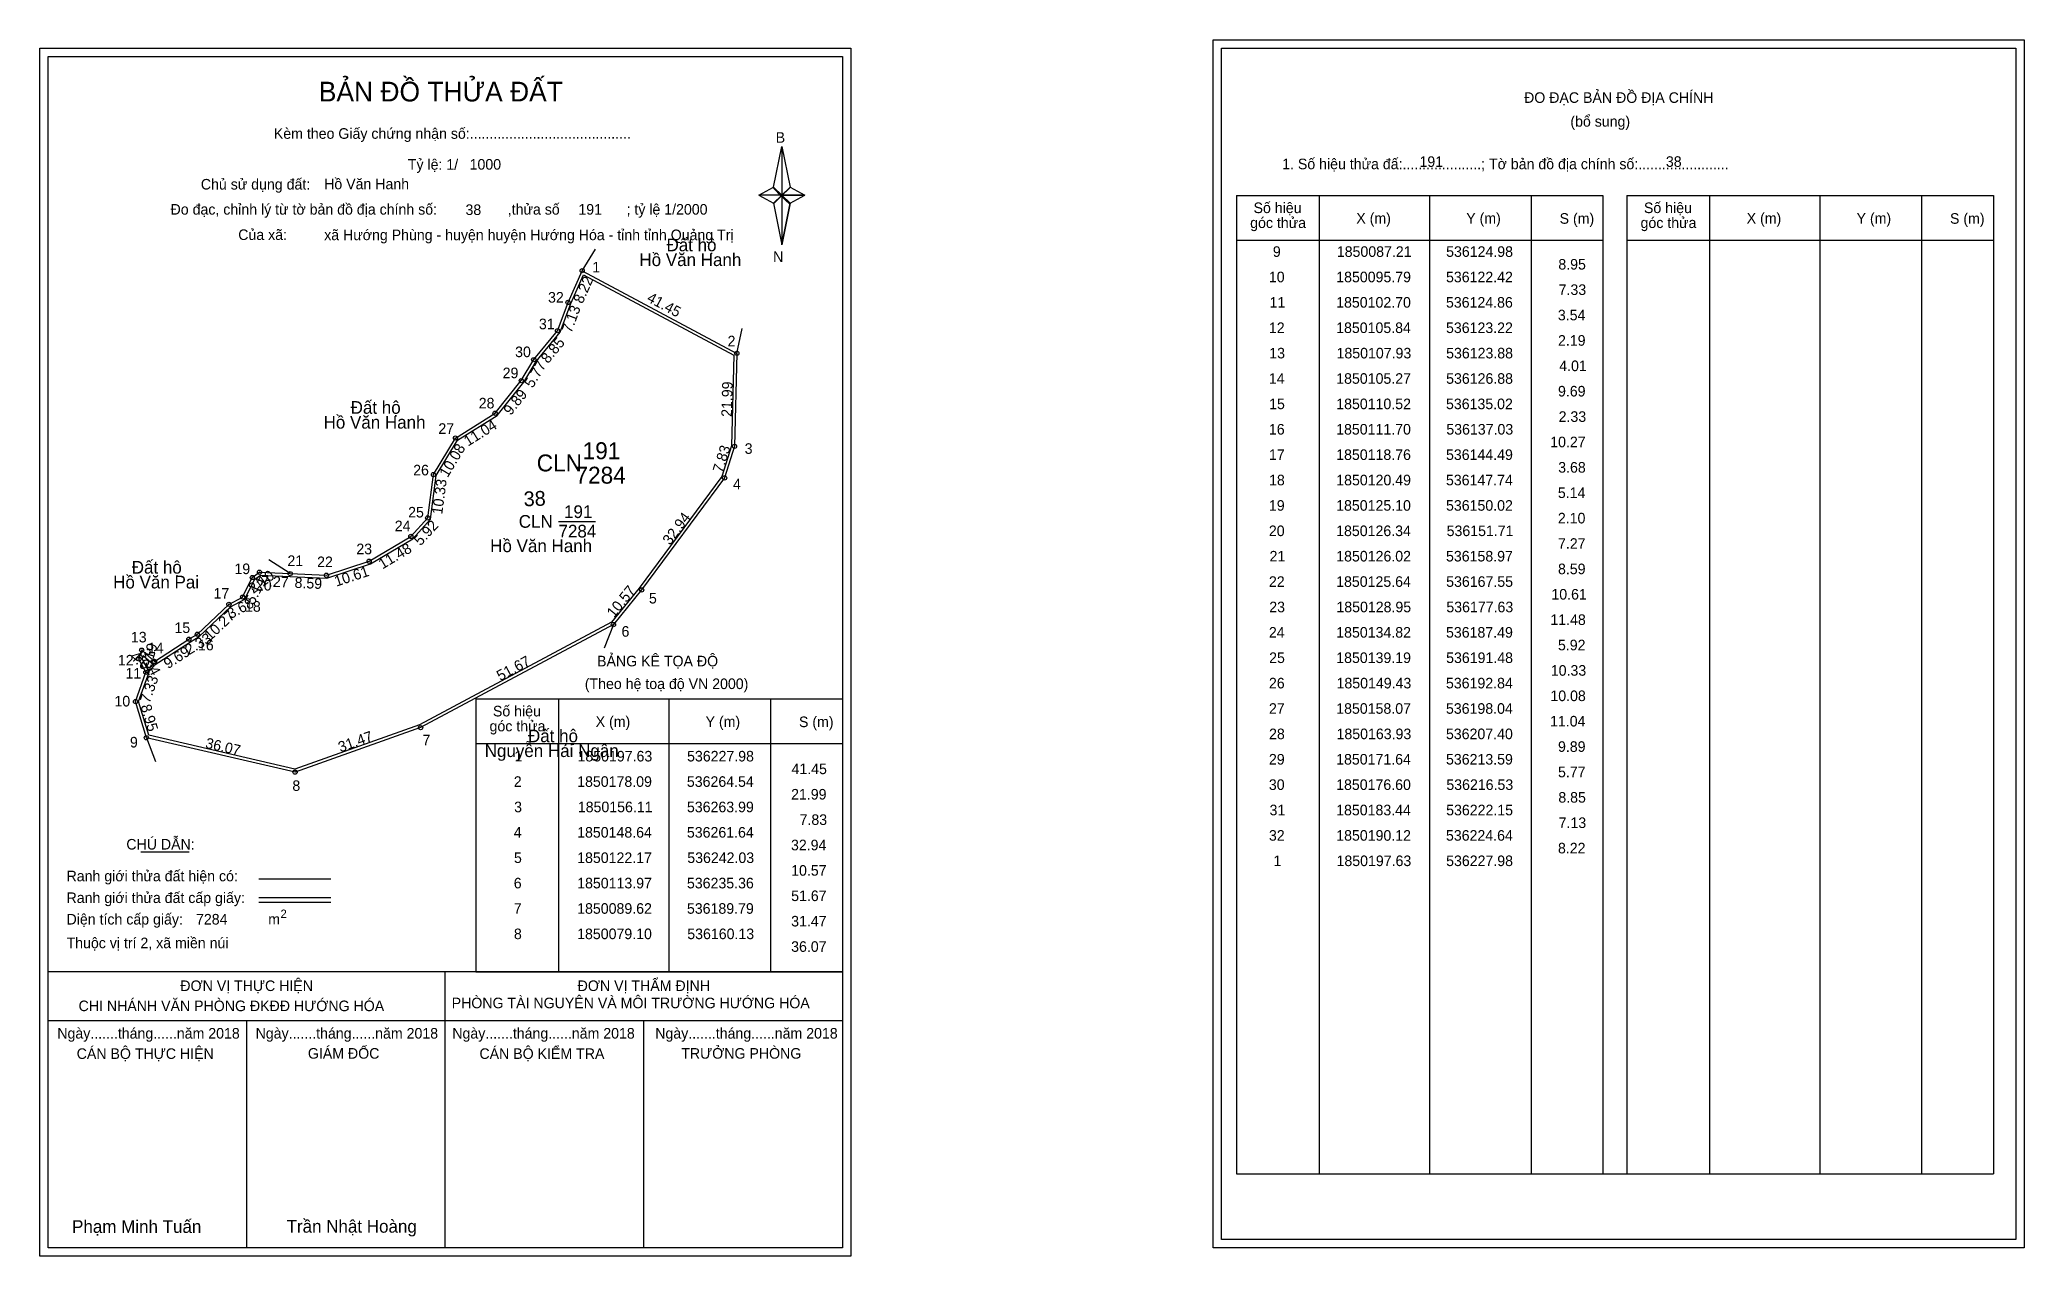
# Model space of a CAD drawing. Extents: x 536100 to 536569, y 1849965 to 1850252.
import ezdxf

# ---------------------------------------------------------------- set-up
doc = ezdxf.new("R2010")
doc.units = 0
for name, color, linetype in [('Level 1', 7, 'Continuous'), ('Level 10', 7, 'Continuous'), ('Level 11', 7, 'Continuous'), ('Level 13', 7, 'Continuous'), ('Level 2', 7, 'Continuous'), ('Level 27', 7, 'Continuous'), ('Level 3', 7, 'Continuous'), ('Level 36', 7, 'Continuous'), ('Level 4', 7, 'Continuous'), ('Level 49', 7, 'Continuous'), ('Level 5', 7, 'Continuous'), ('Level 53', 7, 'Continuous'), ('Level 55', 7, 'Continuous'), ('Level 6', 7, 'Continuous'), ('Level 63', 7, 'Continuous'), ('Level 7', 7, 'Continuous'), ('Level 9', 7, 'Continuous')]:
    doc.layers.add(name, color=color, linetype=linetype)

msp = doc.modelspace()

# ---------------------------------------------------------------- linework, layer by layer
at = {"layer": 'Level 1'}
for p, q in [((536379.1, 1850250.23), (536379.1, 1850250.23)), ((536101.78, 1850248.23), (536101.78, 1850248.23)), ((536273.2, 1850217.35), (536275.17, 1850226.99)), ((536275.17, 1850226.99), (536275.17, 1850215.46)), ((536275.17, 1850226.99), (536277.13, 1850217.35)), ((536269.75, 1850215.46), (536273.2, 1850217.35)), ((536273.2, 1850217.35), (536275.17, 1850215.46)), ((536275.02, 1850215.24), (536273.2, 1850217.13)), ((536276.99, 1850217.13), (536275.02, 1850215.24)), ((536275.02, 1850215.24), (536276.99, 1850217.13)), ((536277.13, 1850217.35), (536275.17, 1850215.46)), ((536275.17, 1850215.46), (536273.2, 1850213.62)), ((536275.02, 1850215.24), (536273.2, 1850213.4)), ((536273.2, 1850213.4), (536275.02, 1850215.24)), ((536273.2, 1850213.62), (536275.17, 1850203.76)), ((536276.99, 1850213.4), (536275.02, 1850215.24)), ((536275.17, 1850215.46), (536275.17, 1850203.76)), ((536275.17, 1850215.46), (536280.58, 1850215.46)), ((536275.17, 1850215.46), (536277.13, 1850213.62)), ((536277.13, 1850213.62), (536275.17, 1850203.76)), ((536277.13, 1850213.62), (536280.58, 1850215.46)), ((536382.63, 1850215.37), (536469.23, 1850215.37)), ((536402.22, 1849984.11), (536402.22, 1850215.37)), ((536428.29, 1849984.11), (536428.29, 1850215.37)), ((536452.27, 1850215.37), (536452.27, 1849984.11)), ((536469.23, 1850215.37), (536469.23, 1849984.11)), ((536474.89, 1850215.37), (536561.49, 1850215.37)), ((536494.48, 1849984.11), (536494.48, 1850215.37)), ((536520.55, 1849984.11), (536520.55, 1850215.37)), ((536544.52, 1850215.37), (536544.52, 1849984.11)), ((536561.49, 1850215.37), (536561.49, 1849984.11)), ((536382.63, 1850204.85), (536469.23, 1850204.85)), ((536474.89, 1850204.85), (536561.49, 1850204.85)), ((536202.87, 1850096.4), (536289.47, 1850096.4)), ((536222.46, 1850031.88), (536222.46, 1850096.4)), ((536248.53, 1850031.88), (536248.53, 1850096.4)), ((536272.5, 1850096.4), (536272.5, 1850031.88)), ((536202.87, 1850085.87), (536289.47, 1850085.87)), ((536123.69, 1850060.29), (536135.1, 1850060.29)), ((536151.56, 1850053.89), (536168.57, 1850053.89)), ((536151.56, 1850049.44), (536168.57, 1850049.44)), ((536151.56, 1850048.35), (536168.57, 1850048.35)), ((536208.6, 1850031.88), (536101.77, 1850031.88)), ((536289.47, 1850031.88), (536184.63, 1850031.88)), ((536195.62, 1849966.65), (536195.62, 1850031.88)), ((536202.87, 1850031.87), (536289.47, 1850031.87)), ((536289.47, 1850020.33), (536101.77, 1850020.33)), ((536148.7, 1849966.65), (536148.7, 1850020.33)), ((536242.55, 1849966.65), (536242.55, 1850020.33)), ((536382.63, 1849984.11), (536561.49, 1849984.11)), ((536566.8, 1849968.65), (536566.8, 1849968.65)), ((536289.47, 1849966.65), (536289.47, 1849966.65))]:
    msp.add_line(p, q, dxfattribs=at)
for points in [[(536273.2, 1850217.35), (536275.17, 1850226.99), (536275.17, 1850215.46)], [(536275.17, 1850215.46), (536277.13, 1850217.35), (536280.58, 1850215.46)], [(536269.75, 1850215.46), (536273.2, 1850213.62), (536275.17, 1850215.46)], [(536275.17, 1850215.46), (536275.17, 1850203.76), (536277.13, 1850213.62)]]:
    msp.add_lwpolyline(points, close=True, dxfattribs=at)
at = {"layer": 'Level 10'}
for p, q in [((536261.64, 1850148.64), (536242.03, 1850122.17)), ((536191.48, 1850139.19), (536187.49, 1850134.82)), ((536135.02, 1850110.52), (536137.03, 1850111.7))]:
    msp.add_line(p, q, dxfattribs=at)
for points in [[(536124.98, 1850087.21), (536122.42, 1850095.79), (536124.86, 1850102.7), (536123.22, 1850105.84), (536123.88, 1850107.93), (536126.88, 1850105.27), (536135.02, 1850110.52), (536137.03, 1850111.7), (536144.49, 1850118.76), (536147.74, 1850120.49), (536150.02, 1850125.1), (536151.71, 1850126.34), (536158.97, 1850126.02), (536167.55, 1850125.64), (536177.63, 1850128.95), (536187.49, 1850134.82), (536191.48, 1850139.19), (536192.84, 1850149.43), (536198.04, 1850158.07), (536207.4, 1850163.93), (536213.59, 1850171.64), (536216.53, 1850176.6), (536222.15, 1850183.44), (536224.64, 1850190.12), (536227.98, 1850197.63), (536264.54, 1850178.09), (536263.99, 1850156.11), (536261.64, 1850148.64), (536242.03, 1850122.17), (536235.36, 1850113.97), (536189.79, 1850089.62), (536160.13, 1850079.1)], [(536125.53, 1850087.8), (536123.16, 1850095.77), (536125.62, 1850102.75), (536123.98, 1850105.91), (536124.22, 1850106.69), (536126.81, 1850104.39), (536135.39, 1850109.92), (536137.45, 1850111.14), (536144.9, 1850118.19), (536148.27, 1850119.98), (536150.57, 1850124.64), (536151.93, 1850125.63), (536158.94, 1850125.32), (536167.65, 1850124.94), (536177.92, 1850128.31), (536187.94, 1850134.27), (536192.14, 1850138.88), (536193.51, 1850149.19), (536198.55, 1850157.57), (536207.87, 1850163.4), (536214.17, 1850171.24), (536217.1, 1850176.2), (536222.77, 1850183.09), (536225.29, 1850189.86), (536228.31, 1850196.66), (536263.83, 1850177.68), (536263.29, 1850156.23), (536261.01, 1850148.96), (536241.48, 1850122.6), (536234.91, 1850114.52), (536189.51, 1850090.26), (536160.09, 1850079.83)]]:
    msp.add_lwpolyline(points, close=True, dxfattribs=at)
at = {"layer": 'Level 11'}
for centre in [(536227.98, 1850197.63), (536224.64, 1850190.12), (536222.15, 1850183.44), (536264.54, 1850178.09), (536216.53, 1850176.6), (536213.59, 1850171.64), (536207.4, 1850163.93), (536198.04, 1850158.07), (536263.99, 1850156.11), (536192.84, 1850149.43), (536261.64, 1850148.64), (536191.48, 1850139.19), (536187.49, 1850134.82), (536151.71, 1850126.34), (536177.63, 1850128.95), (536150.02, 1850125.1), (536158.97, 1850126.02), (536167.55, 1850125.64), (536242.03, 1850122.17), (536144.49, 1850118.76), (536147.74, 1850120.49), (536235.36, 1850113.97), (536123.88, 1850107.93), (536135.02, 1850110.52), (536137.03, 1850111.7), (536123.22, 1850105.84), (536126.88, 1850105.27), (536124.86, 1850102.7), (536122.42, 1850095.79), (536189.79, 1850089.62), (536124.98, 1850087.21), (536124.98, 1850087.21), (536160.13, 1850079.1)]:
    msp.add_circle(centre, 0.5, dxfattribs=at)
at = {"layer": 'Level 27'}
for p, q in [((536227.98, 1850197.63), (536231.15, 1850202.72)), ((536264.54, 1850178.09), (536265.78, 1850183.96)), ((536158.97, 1850126.02), (536153.92, 1850129.26)), ((536235.36, 1850113.97), (536233.2, 1850108.37)), ((536124.98, 1850087.21), (536127.14, 1850081.61))]:
    msp.add_line(p, q, dxfattribs=at)
at = {"layer": 'Level 3'}
for p, q in [((536382.63, 1850215.37), (536382.63, 1849984.11)), ((536474.89, 1850215.37), (536474.89, 1849984.11)), ((536202.87, 1850096.4), (536202.87, 1850031.88))]:
    msp.add_line(p, q, dxfattribs=at)
at = {"layer": 'Level 63'}
for points in [[(536099.77, 1850250.23), (536291.47, 1850250.23), (536291.47, 1849964.65), (536099.77, 1849964.65)], [(536377.1, 1850252.23), (536568.8, 1850252.23), (536568.8, 1849966.65), (536377.1, 1849966.65)], [(536379.1, 1850250.23), (536566.8, 1850250.23), (536566.8, 1849968.65), (536379.1, 1849968.65)], [(536101.77, 1850248.23), (536289.47, 1850248.23), (536289.47, 1849966.65), (536101.77, 1849966.65)]]:
    msp.add_lwpolyline(points, close=True, dxfattribs=at)
at = {"layer": 'Level 9'}
msp.add_line((536222.38, 1850138.36), (536231.11, 1850138.36), dxfattribs=at)

# ---------------------------------------------------------------- texts
at = {"layer": 'Level 1'}
for s, height, p in [('BẢN ĐỒ THỬA ĐẤT', 4.6657, (536165.74, 1850237.63)), ('ĐO ĐẠC BẢN ĐỒ ĐỊA CHÍNH', 2.5, (536450.58, 1850237.29)), ('Kèm theo Giấy chứng nhận số:.........................................', 2.5, (536155.12, 1850228.8)), ('B', 2.5, (536273.71, 1850227.86)), ('(bổ sung)', 2.5, (536461.52, 1850231.67)), ('1. Số hiệu thửa đấ:....................; Tờ bản đồ địa chính số:.......................', 2.5, (536393.41, 1850221.61)), ('Chủ sử dụng đất:', 2.5, (536137.86, 1850216.81)), ('Đo đạc, chỉnh lý từ tờ bản đồ địa chính số:                  ,thửa số                 ; tỷ lệ 1/2000', 2.5, (536130.71, 1850210.88)), ('Số hiệu', 2.5, (536386.65, 1850211.24)), ('X (m)', 2.5, (536410.93, 1850208.77)), ('Y (m)', 2.5, (536436.91, 1850208.77)), ('S (m)', 2.5, (536458.98, 1850208.72)), ('Số hiệu', 2.5, (536478.91, 1850211.24)), ('X (m)', 2.5, (536503.19, 1850208.77)), ('Y (m)', 2.5, (536529.16, 1850208.77)), ('S (m)', 2.5, (536551.24, 1850208.72)), ('Của xã:', 2.5, (536146.7, 1850204.88)), ('góc thửa', 2.5, (536385.85, 1850207.71)), ('góc thửa', 2.5, (536478.11, 1850207.71)), ('N', 2.5, (536273.11, 1850199.69)), ('BẢNG KÊ TỌA ĐỘ', 2.5, (536231.5, 1850104.1)), ('(Theo hệ toạ độ VN 2000)', 2.5, (536228.6, 1850098.74)), ('Số hiệu', 2.5, (536206.89, 1850092.27)), ('góc thửa', 2.5, (536206.09, 1850088.74)), ('X (m)', 2.5, (536231.17, 1850089.79)), ('Y (m)', 2.5, (536257.14, 1850089.79)), ('S (m)', 2.5, (536279.22, 1850089.74)), ('CHÚ DẪN:', 2.5, (536120.25, 1850060.8)), ('Ranh giới thửa đất hiện có:', 2.5, (536106.12, 1850053.3)), ('Ranh giới thửa đất cấp giấy:', 2.5, (536106.12, 1850048.16)), ('Diện tích cấp giấy:', 2.5, (536106.12, 1850043.08)), ('m', 2.5, (536153.78, 1850043.1)), ('2', 2, (536156.68, 1850044.61)), ('Thuộc vị trí 2, xã miền núi', 2.5, (536106.12, 1850037.48)), ('ĐƠN VỊ THỰC HIỆN', 2.5, (536133.01, 1850027.36)), ('ĐƠN VỊ THẨM ĐỊNH', 2.5, (536226.91, 1850027.36)), ('CHI NHÁNH VĂN PHÒNG ĐKĐĐ HƯỚNG HÓA', 2.5, (536108.97, 1850022.6)), ('PHÒNG TÀI NGUYÊN VÀ MÔI TRƯỜNG HƯỚNG HÓA', 2.5, (536197.14, 1850023.29)), ('Ngày.......tháng......năm 2018', 2.5, (536103.94, 1850016.12)), ('CÁN BỘ THỰC HIỆN', 2.5, (536108.52, 1850011.31)), ('Ngày.......tháng......năm 2018', 2.5, (536150.81, 1850016.12)), ('GIÁM ĐỐC', 2.5, (536163.16, 1850011.37)), ('Ngày.......tháng......năm 2018', 2.5, (536197.29, 1850016.12)), ('CÁN BỘ KIỂM TRA', 2.5, (536203.7, 1850011.31)), ('Ngày.......tháng......năm 2018', 2.5, (536245.25, 1850016.12)), ('TRƯỞNG PHÒNG', 2.5, (536251.39, 1850011.37)), ('Phạm Minh Tuấn', 3, (536107.43, 1849970.19)), ('Trần Nhật Hoàng', 3, (536158.13, 1849970.24))]:
    msp.add_text(s, height=height, dxfattribs=at).set_placement(p)
at = {"layer": 'Level 11'}
msp.add_text('Tỷ lệ: 1/', height=2.5, dxfattribs=at).set_placement((536186.78, 1850221.49))
at = {"layer": 'Level 13'}
for s, p in [('191', (536223.69, 1850139.16)), ('CLN', (536212.99, 1850136.86)), ('7284', (536222.39, 1850134.56))]:
    msp.add_text(s, height=3, dxfattribs=at).set_placement(p)
at = {"layer": 'Level 2'}
msp.add_text('Hồ Văn Hanh', height=3, dxfattribs=at).set_placement((536206.24, 1850131.1))
at = {"layer": 'Level 3'}
msp.add_text('CLN', height=4, dxfattribs=at).set_placement((536217.24, 1850150.18))
at = {"layer": 'Level 36'}
for s, p in [('Hồ Văn Hanh', (536241.51, 1850198.72)), ('Đất hộ', (536247.91, 1850202.22)), ('Đất hộ', (536173.27, 1850163.8)), ('Hồ Văn Hanh', (536166.87, 1850160.3)), ('Đất hộ', (536121.53, 1850126.02)), ('Hồ Văn Pai', (536117.14, 1850122.52)), ('Đất hộ', (536215.17, 1850086.17)), ('Nguyễn Hải Ngân', (536204.95, 1850082.67))]:
    msp.add_text(s, height=3, dxfattribs=at).set_placement(p)
at = {"layer": 'Level 4'}
msp.add_text('191', height=4, dxfattribs=at).set_placement((536228.08, 1850153.07))
at = {"layer": 'Level 49'}
for s, rotation, p in [('8.22', 66.0234, (536228.04, 1850189.65)), ('7.13', 69.5568, (536225.41, 1850182.74)), ('41.45', 331.8771, (536243.08, 1850190.47)), ('8.85', 50.5922, (536219.92, 1850175.52)), ('5.77', 59.343, (536216.29, 1850169.73)), ('9.89', 51.2406, (536211.09, 1850163.26)), ('21.99', 88.5666, (536263.36, 1850163.04)), ('11.04', 32.0494, (536201, 1850156.03)), ('10.08', 58.9583, (536196.18, 1850148.58)), ('7.83', 72.5369, (536261.13, 1850149.68)), ('10.33', 82.4347, (536194.9, 1850139.91)), ('5.92', 47.6026, (536189.79, 1850132.45)), ('32.94', 53.4675, (536248.76, 1850132.59)), ('11.48', 30.7668, (536180.77, 1850126.98)), ('10.61', 18.1788, (536169.89, 1850122.93)), ('5.14', 63.6841, (536150.43, 1850118.49)), ('2.10', 36.2685, (536150.26, 1850121.19)), ('7.27', 357.4762, (536152.05, 1850123.02)), ('8.59', 357.4641, (536159.96, 1850122.67)), ('10.57', 50.8746, (536235.5, 1850115.42)), ('10.27', 43.422, (536140.07, 1850110.03)), ('3.68', 28.0267, (536144.91, 1850115.24)), ('2.19', 72.4744, (536125.75, 1850102.88)), ('3.54', 297.5777, (536123.28, 1850107.45)), ('9.69', 32.8205, (536130.09, 1850103.41)), ('2.33', 30.4157, (536135.04, 1850106.71)), ('4.01', 318.4377, (536120.94, 1850106.12)), ('51.67', 28.1175, (536208.61, 1850100.58)), ('7.33', 70.5513, (536125.73, 1850095.24)), ('8.95', 286.6134, (536123.58, 1850094.71)), ('36.07', 347.0078, (536138.77, 1850084.85)), ('31.47', 19.5289, (536170.85, 1850083.75))]:
    msp.add_text(s, height=2.5, rotation=rotation, dxfattribs=at).set_placement(p)
at = {"layer": 'Level 5'}
msp.add_text('7284', height=4, dxfattribs=at).set_placement((536226.39, 1850147.29))
at = {"layer": 'Level 53'}
for s, p in [('9', (536391.21, 1850200.89)), ('1850087.21', (536406.33, 1850200.89)), ('536124.98', (536432.16, 1850200.89)), ('10', (536390.27, 1850194.89)), ('1850095.79', (536406.19, 1850194.89)), ('536122.42', (536432.13, 1850194.89)), ('8.95', (536458.68, 1850197.89)), ('7.33', (536458.75, 1850191.89)), ('11', (536390.43, 1850188.89)), ('1850102.70', (536406.17, 1850188.89)), ('536124.86', (536432.12, 1850188.89)), ('3.54', (536458.57, 1850185.89)), ('12', (536390.28, 1850182.89)), ('1850105.84', (536406.17, 1850182.89)), ('536123.22', (536432.13, 1850182.89)), ('13', (536390.36, 1850176.89)), ('1850107.93', (536406.26, 1850176.89)), ('536123.88', (536432.16, 1850176.89)), ('2.19', (536458.6, 1850179.89)), ('4.01', (536458.89, 1850173.89)), ('14', (536390.27, 1850170.89)), ('1850105.27', (536406.19, 1850170.89)), ('536126.88', (536432.16, 1850170.89)), ('9.69', (536458.6, 1850167.89)), ('15', (536390.33, 1850164.89)), ('1850110.52', (536406.19, 1850164.89)), ('536135.02', (536432.13, 1850164.89)), ('2.33', (536458.75, 1850161.89)), ('16', (536390.28, 1850158.89)), ('1850111.70', (536406.17, 1850158.89)), ('536137.03', (536432.21, 1850158.89)), ('17', (536390.29, 1850152.89)), ('1850118.76', (536406.18, 1850152.89)), ('536144.49', (536432.13, 1850152.89)), ('10.27', (536456.76, 1850155.89)), ('3.68', (536458.65, 1850149.89)), ('18', (536390.31, 1850146.89)), ('1850120.49', (536406.19, 1850146.89)), ('536147.74', (536432.12, 1850146.89)), ('5.14', (536458.57, 1850143.89)), ('19', (536390.28, 1850140.89)), ('1850125.10', (536406.17, 1850140.89)), ('536150.02', (536432.13, 1850140.89)), ('20', (536390.27, 1850134.89)), ('1850126.34', (536406.17, 1850134.89)), ('536151.71', (536432.28, 1850134.89)), ('2.10', (536458.57, 1850137.89)), ('7.27', (536458.6, 1850131.89)), ('21', (536390.43, 1850128.89)), ('1850126.02', (536406.19, 1850128.89)), ('536158.97', (536432.13, 1850128.89)), ('8.59', (536458.6, 1850125.89)), ('22', (536390.28, 1850122.89)), ('1850125.64', (536406.17, 1850122.89)), ('536167.55', (536432.17, 1850122.89)), ('10.61', (536457.04, 1850119.89)), ('23', (536390.36, 1850116.89)), ('1850128.95', (536406.23, 1850116.89)), ('536177.63', (536432.21, 1850116.89)), ('24', (536390.27, 1850110.89)), ('1850134.82', (536406.19, 1850110.89)), ('536187.49', (536432.13, 1850110.89)), ('11.48', (536456.8, 1850113.89)), ('5.92', (536458.59, 1850107.89)), ('25', (536390.33, 1850104.89)), ('1850139.19', (536406.19, 1850104.89)), ('536191.48', (536432.16, 1850104.89)), ('10.33', (536456.9, 1850101.89)), ('26', (536390.28, 1850098.89)), ('1850149.43', (536406.26, 1850098.89)), ('536192.84', (536432.12, 1850098.89)), ('27', (536390.29, 1850092.89)), ('1850158.07', (536406.19, 1850092.89)), ('536198.04', (536432.12, 1850092.89)), ('10.08', (536456.8, 1850095.89)), ('28', (536390.31, 1850086.89)), ('1850163.93', (536406.26, 1850086.89)), ('536207.40', (536432.12, 1850086.89)), ('11.04', (536456.72, 1850089.89)), ('9.89', (536458.6, 1850083.89)), ('1', (536211.97, 1850081.62)), ('1850197.63', (536226.88, 1850081.62)), ('536227.98', (536252.77, 1850081.62)), ('41.45', (536277.45, 1850078.62)), ('29', (536390.28, 1850080.89)), ('1850171.64', (536406.17, 1850080.89)), ('536213.59', (536432.13, 1850080.89)), ('5.77', (536458.6, 1850077.89)), ('2', (536211.82, 1850075.62)), ('1850178.09', (536226.8, 1850075.62)), ('536264.54', (536252.73, 1850075.62)), ('30', (536390.27, 1850074.89)), ('1850176.60', (536406.17, 1850074.89)), ('536216.53', (536432.21, 1850074.89)), ('3', (536211.9, 1850069.62)), ('1850156.11', (536226.95, 1850069.62)), ('536263.99', (536252.74, 1850069.62)), ('21.99', (536277.36, 1850072.62)), ('31', (536390.43, 1850068.89)), ('1850183.44', (536406.17, 1850068.89)), ('536222.15', (536432.17, 1850068.89)), ('8.85', (536458.68, 1850071.89)), ('4', (536211.81, 1850063.62)), ('1850148.64', (536226.79, 1850063.62)), ('536261.64', (536252.73, 1850063.62)), ('7.83', (536279.36, 1850066.62)), ('7.13', (536458.75, 1850065.89)), ('32.94', (536277.33, 1850060.62)), ('32', (536390.28, 1850062.89)), ('1850190.12', (536406.19, 1850062.89)), ('536224.64', (536432.12, 1850062.89)), ('8.22', (536458.59, 1850059.89)), ('5', (536211.86, 1850057.62)), ('1850122.17', (536226.8, 1850057.62)), ('536242.03', (536252.82, 1850057.62)), ('10.57', (536277.37, 1850054.62)), ('1', (536391.35, 1850056.89)), ('1850197.63', (536406.26, 1850056.89)), ('536227.98', (536432.16, 1850056.89)), ('6', (536211.81, 1850051.62)), ('1850113.97', (536226.8, 1850051.62)), ('536235.36', (536252.74, 1850051.62)), ('7', (536211.82, 1850045.62)), ('1850089.62', (536226.8, 1850045.62)), ('536189.79', (536252.74, 1850045.62)), ('51.67', (536277.37, 1850048.62)), ('31.47', (536277.37, 1850042.62)), ('8', (536211.85, 1850039.62)), ('1850079.10', (536226.79, 1850039.62)), ('536160.13', (536252.82, 1850039.62)), ('36.07', (536277.37, 1850036.62))]:
    msp.add_text(s, height=2.5, dxfattribs=at).set_placement(p)
at = {"layer": 'Level 55'}
for s, height, p in [('1', 0.4, (536227.87, 1850197.63)), ('0', 0.11, (536227.94, 1850197.52)), ('0', 0.11, (536227.94, 1850197.52)), ('32', 0.4, (536224.36, 1850190.12)), ('0', 0.11, (536224.6, 1850190.01)), ('31', 0.4, (536221.89, 1850183.44)), ('0', 0.11, (536222.11, 1850183.33)), ('2', 0.4, (536264.4, 1850178.09)), ('30', 0.4, (536216.25, 1850176.6)), ('0', 0.11, (536216.49, 1850176.49)), ('0', 0.11, (536264.5, 1850177.98)), ('0', 0.11, (536264.5, 1850177.98)), ('29', 0.4, (536213.31, 1850171.64)), ('0', 0.11, (536213.55, 1850171.53)), ('28', 0.4, (536207.12, 1850163.93)), ('0', 0.11, (536207.36, 1850163.82)), ('27', 0.4, (536197.76, 1850158.07)), ('0', 0.11, (536198, 1850157.96)), ('3', 0.4, (536263.87, 1850156.11)), ('0', 0.11, (536263.95, 1850156)), ('26', 0.4, (536192.56, 1850149.43)), ('0', 0.11, (536192.8, 1850149.32)), ('4', 0.4, (536261.5, 1850148.64)), ('0', 0.11, (536261.6, 1850148.53)), ('25', 0.4, (536191.2, 1850139.19)), ('0', 0.11, (536191.44, 1850139.08)), ('24', 0.4, (536187.2, 1850134.82)), ('0', 0.11, (536187.45, 1850134.71)), ('23', 0.4, (536177.36, 1850128.95)), ('0', 0.11, (536177.59, 1850128.84)), ('19', 0.4, (536149.74, 1850125.1)), ('0', 0.11, (536149.98, 1850124.99)), ('0', 0.11, (536149.98, 1850124.99)), ('20', 0.4, (536151.43, 1850126.34)), ('0', 0.11, (536151.67, 1850126.23)), ('0', 0.11, (536151.67, 1850126.23)), ('21', 0.4, (536158.71, 1850126.02)), ('0', 0.11, (536158.93, 1850125.91)), ('0', 0.11, (536158.93, 1850125.91)), ('0', 0.11, (536158.93, 1850125.91)), ('22', 0.4, (536167.27, 1850125.64)), ('0', 0.11, (536167.51, 1850125.53)), ('5', 0.4, (536241.9, 1850122.17)), ('0', 0.11, (536241.99, 1850122.06)), ('17', 0.4, (536144.21, 1850118.76)), ('0', 0.11, (536144.45, 1850118.65)), ('0', 0.11, (536144.45, 1850118.65)), ('18', 0.4, (536147.46, 1850120.49)), ('0', 0.11, (536147.7, 1850120.38)), ('0', 0.11, (536147.7, 1850120.38)), ('6', 0.4, (536235.22, 1850113.97)), ('0', 0.11, (536235.32, 1850113.86)), ('0', 0.11, (536235.32, 1850113.86)), ('0', 0.11, (536235.32, 1850113.86)), ('13', 0.4, (536123.61, 1850107.93)), ('15', 0.4, (536134.74, 1850110.52)), ('0', 0.11, (536134.98, 1850110.41)), ('0', 0.11, (536134.98, 1850110.41)), ('16', 0.4, (536136.75, 1850111.7)), ('0', 0.11, (536136.99, 1850111.59)), ('0', 0.11, (536136.99, 1850111.59)), ('12', 0.4, (536122.94, 1850105.84)), ('0', 0.11, (536123.18, 1850105.73)), ('0', 0.11, (536123.18, 1850105.73)), ('0', 0.11, (536123.84, 1850107.82)), ('0', 0.11, (536123.84, 1850107.82)), ('14', 0.4, (536126.59, 1850105.27)), ('0', 0.11, (536126.84, 1850105.16)), ('0', 0.11, (536126.84, 1850105.16)), ('11', 0.4, (536124.6, 1850102.7)), ('0', 0.11, (536124.82, 1850102.59)), ('0', 0.11, (536124.82, 1850102.59)), ('10', 0.4, (536122.14, 1850095.79)), ('0', 0.11, (536122.38, 1850095.68)), ('0', 0.11, (536122.38, 1850095.68)), ('7', 0.4, (536189.66, 1850089.62)), ('0', 0.11, (536189.75, 1850089.51)), ('0', 0.11, (536189.75, 1850089.51)), ('9', 0.4, (536124.84, 1850087.21)), ('0', 0.11, (536124.94, 1850087.1)), ('0', 0.11, (536124.94, 1850087.1)), ('0', 0.11, (536124.94, 1850087.1)), ('0', 0.11, (536124.94, 1850087.1)), ('8', 0.4, (536160, 1850079.1)), ('0', 0.11, (536160.09, 1850078.99)), ('0', 0.11, (536160.09, 1850078.99))]:
    msp.add_text(s, height=height, dxfattribs=at).set_placement(p)
at = {"layer": 'Level 6'}
for s, p in [('1000', (536201.38, 1850221.51)), ('191', (536425.86, 1850222.15)), ('38', (536484.1, 1850222.17)), ('Hồ Văn Hanh', (536167, 1850216.88)), ('38', (536200.4, 1850210.79)), ('191', (536227.08, 1850210.87)), ('xã Hướng Phùng - huyện huyện Hướng Hóa - tỉnh tỉnh Quảng Trị', (536167.01, 1850204.84)), ('7284', (536136.72, 1850043.08))]:
    msp.add_text(s, height=2.5, dxfattribs=at).set_placement(p)
at = {"layer": 'Level 7'}
msp.add_text('38', height=3.5, rotation=2, dxfattribs=at).set_placement((536214.21, 1850141.92))
at = {"layer": 'Level 9'}
for s, p in [('1', (536230.37, 1850197.21)), ('32', (536219.91, 1850190.08)), ('31', (536217.76, 1850183.79)), ('30', (536212.13, 1850177.19)), ('2', (536262.34, 1850179.74)), ('29', (536209.19, 1850172.21)), ('28', (536203.53, 1850165.07)), ('27', (536193.99, 1850159.06)), ('3', (536266.38, 1850154.33)), ('26', (536188.04, 1850149.24)), ('4', (536263.63, 1850145.94)), ('25', (536186.85, 1850139.29)), ('24', (536183.69, 1850136.05)), ('23', (536174.61, 1850130.61)), ('19', (536145.8, 1850125.91)), ('21', (536158.32, 1850127.82)), ('22', (536165.34, 1850127.56)), ('17', (536140.86, 1850120.11)), ('20', (536150.86, 1850122.03)), ('18', (536148.3, 1850117.01)), ('5', (536243.76, 1850118.96)), ('15', (536131.62, 1850111.99)), ('6', (536237.28, 1850111.11)), ('13', (536121.33, 1850109.76)), ('14', (536125.34, 1850107.21)), ('16', (536137.18, 1850107.89)), ('12', (536118.26, 1850104.31)), ('11', (536120.05, 1850101.22)), ('10', (536117.44, 1850094.62)), ('9', (536121.11, 1850084.93)), ('7', (536190.24, 1850085.44)), ('8', (536159.49, 1850074.66))]:
    msp.add_text(s, height=2.5, dxfattribs=at).set_placement(p)

doc.saveas('drawing.dxf')
